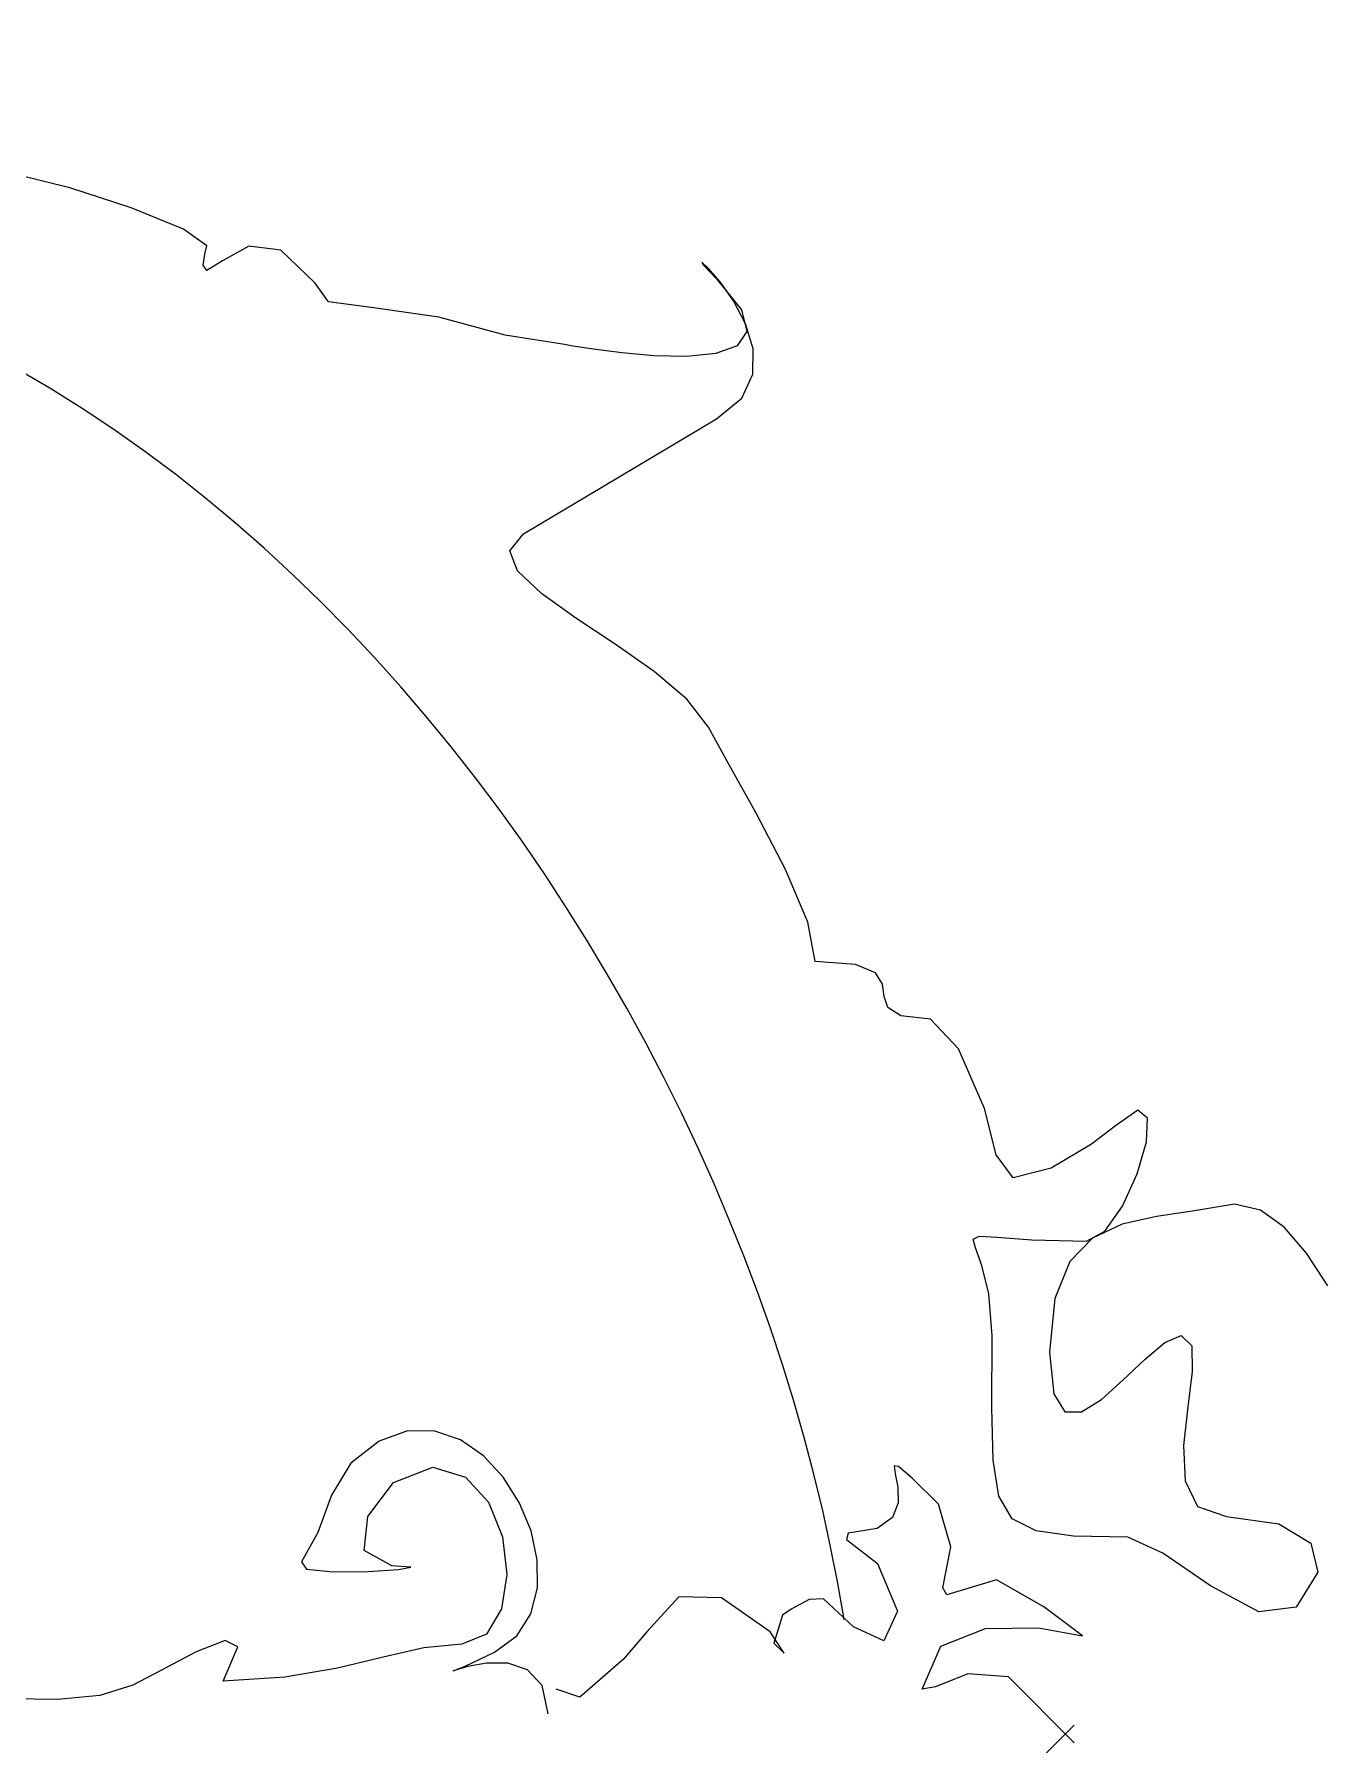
# Model space of a CAD drawing. Header units: centimetres. Extents: x -377343 to 693706, y 194584 to 813780.
# Drawn here: x 170251.27 to 170286.57, y 498064.19 to 498111.04 of the extents above; entities that cross this region are included whole.
import ezdxf

# ---------------------------------------------------------------- set-up
doc = ezdxf.new("R2010")
doc.units = ezdxf.units.CM
doc.layers.add('PIPA', color=11, linetype='Continuous')
doc.layers.add('TEXT', color=7, linetype='Continuous')

msp = doc.modelspace()

# ---------------------------------------------------------------- linework, layer by layer
at = {"layer": 'PIPA', "lineweight": 35, "extrusion": (0, 0.816497, 0.57735), "elevation": 193451.324}
msp.add_lwpolyline([(-421704.212, -325591.681), (-159560.265, -63447.734), (377343.333, -600351.331), (-158232.47, -1135927.133), (-693706.405, -600453.199), (-454216.825, -360963.619)], dxfattribs=at)
at = {"layer": 'TEXT', "color": 2, "linetype": 'Continuous', "lineweight": 13}
for p, q in [((170252.246, 498106.836), (170250.844, 498107.181)), ((170253.93, 498106.286), (170252.246, 498106.836)), ((170255.36, 498105.698), (170253.93, 498106.286)), ((170256, 498105.239), (170255.36, 498105.698)), ((170255.95, 498105.014), (170256, 498105.239)), ((170257.151, 498105.231), (170256.426, 498104.835)), ((170258.027, 498105.127), (170257.151, 498105.231)), ((170258.97, 498104.217), (170258.027, 498105.127)), ((170255.9, 498104.714), (170255.95, 498105.014)), ((170256, 498104.564), (170255.9, 498104.714)), ((170256.426, 498104.835), (170256, 498104.564)), ((170269.743, 498104.625), (170269.563, 498104.794)), ((170269.563, 498104.794), (170269.608, 498104.715)), ((170269.608, 498104.715), (170269.963, 498104.338)), ((170270.061, 498104.256), (170269.743, 498104.625)), ((170259.337, 498103.709), (170258.97, 498104.217)), ((170269.963, 498104.338), (170270.643, 498103.494)), ((170270.428, 498103.733), (170270.061, 498104.256)), ((170260.504, 498103.55), (170259.337, 498103.709)), ((170270.758, 498103.106), (170270.428, 498103.733)), ((170262.352, 498103.287), (170260.504, 498103.55)), ((170264.175, 498102.799), (170262.352, 498103.287)), ((170270.643, 498103.494), (170270.795, 498102.897)), ((170265.797, 498102.537), (170264.175, 498102.799)), ((170270.795, 498102.897), (170270.525, 498102.509)), ((170270.964, 498102.422), (170270.758, 498103.106)), ((170266.029, 498102.499), (170265.797, 498102.537)), ((170266.587, 498102.411), (170266.029, 498102.499)), ((170267.364, 498102.309), (170266.587, 498102.411)), ((170268.253, 498102.23), (170267.364, 498102.309)), ((170269.94, 498102.293), (170269.147, 498102.213)), ((170270.525, 498102.509), (170269.94, 498102.293)), ((170270.958, 498101.73), (170270.964, 498102.422)), ((170251.701, 498101.344), (170250.806, 498101.867)), ((170251.701, 498101.344), (170250.806, 498101.867)), ((170269.147, 498102.213), (170268.253, 498102.23)), ((170252.582, 498100.793), (170251.701, 498101.344)), ((170252.582, 498100.793), (170251.701, 498101.344)), ((170270.654, 498101.076), (170270.958, 498101.73)), ((170269.963, 498100.51), (170270.654, 498101.076)), ((170253.45, 498100.216), (170252.582, 498100.793)), ((170253.45, 498100.216), (170252.582, 498100.793)), ((170264.671, 498097.357), (170269.963, 498100.51)), ((170254.303, 498099.613), (170253.45, 498100.216)), ((170254.303, 498099.613), (170253.45, 498100.216)), ((170255.142, 498098.986), (170254.303, 498099.613)), ((170255.142, 498098.986), (170254.303, 498099.613)), ((170255.967, 498098.334), (170255.142, 498098.986)), ((170255.967, 498098.334), (170255.142, 498098.986)), ((170256.777, 498097.659), (170255.967, 498098.334)), ((170256.777, 498097.659), (170255.967, 498098.334)), ((170257.572, 498096.962), (170256.777, 498097.659)), ((170257.572, 498096.962), (170256.777, 498097.659)), ((170264.297, 498096.889), (170264.671, 498097.357)), ((170258.351, 498096.244), (170257.572, 498096.962)), ((170258.351, 498096.244), (170257.572, 498096.962)), ((170264.513, 498096.34), (170264.297, 498096.889)), ((170259.115, 498095.504), (170258.351, 498096.244)), ((170259.115, 498095.504), (170258.351, 498096.244)), ((170265.166, 498095.722), (170264.513, 498096.34)), ((170266.107, 498095.048), (170265.166, 498095.722)), ((170259.863, 498094.745), (170259.115, 498095.504)), ((170259.863, 498094.745), (170259.115, 498095.504)), ((170267.185, 498094.333), (170266.107, 498095.048)), ((170260.595, 498093.967), (170259.863, 498094.745)), ((170260.595, 498093.967), (170259.863, 498094.745)), ((170268.25, 498093.588), (170267.185, 498094.333)), ((170261.311, 498093.17), (170260.595, 498093.967)), ((170261.311, 498093.17), (170260.595, 498093.967)), ((170269.151, 498092.827), (170268.25, 498093.588)), ((170262.009, 498092.355), (170261.311, 498093.17)), ((170262.009, 498092.355), (170261.311, 498093.17)), ((170269.738, 498092.064), (170269.151, 498092.827)), ((170262.691, 498091.524), (170262.009, 498092.355)), ((170262.691, 498091.524), (170262.009, 498092.355)), ((170270.27, 498091.094), (170269.738, 498092.064)), ((170263.356, 498090.677), (170262.691, 498091.524)), ((170263.356, 498090.677), (170262.691, 498091.524)), ((170271.044, 498089.708), (170270.27, 498091.094)), ((170264.004, 498089.814), (170263.356, 498090.677)), ((170264.004, 498089.814), (170263.356, 498090.677)), ((170264.633, 498088.937), (170264.004, 498089.814)), ((170264.633, 498088.937), (170264.004, 498089.814)), ((170271.846, 498088.165), (170271.044, 498089.708)), ((170265.245, 498088.047), (170264.633, 498088.937)), ((170265.245, 498088.047), (170264.633, 498088.937)), ((170265.838, 498087.144), (170265.245, 498088.047)), ((170265.838, 498087.144), (170265.245, 498088.047)), ((170272.459, 498086.724), (170271.846, 498088.165)), ((170266.413, 498086.229), (170265.838, 498087.144)), ((170266.413, 498086.229), (170265.838, 498087.144)), ((170272.666, 498085.646), (170272.459, 498086.724)), ((170266.969, 498085.302), (170266.413, 498086.229)), ((170266.969, 498085.302), (170266.413, 498086.229)), ((170273.768, 498085.558), (170272.666, 498085.646)), ((170274.315, 498085.333), (170273.768, 498085.558)), ((170267.506, 498084.366), (170266.969, 498085.302)), ((170267.506, 498084.366), (170266.969, 498085.302)), ((170274.51, 498085.025), (170274.315, 498085.333)), ((170274.554, 498084.69), (170274.51, 498085.025)), ((170274.652, 498084.382), (170274.554, 498084.69)), ((170268.023, 498083.419), (170267.506, 498084.366)), ((170268.023, 498083.419), (170267.506, 498084.366)), ((170275.006, 498084.157), (170274.652, 498084.382)), ((170275.819, 498084.069), (170275.006, 498084.157)), ((170276.586, 498083.256), (170275.819, 498084.069)), ((170268.521, 498082.464), (170268.023, 498083.419)), ((170268.521, 498082.464), (170268.023, 498083.419)), ((170277.304, 498081.617), (170276.586, 498083.256)), ((170268.999, 498081.501), (170268.521, 498082.464)), ((170268.999, 498081.501), (170268.521, 498082.464)), ((170269.457, 498080.531), (170268.999, 498081.501)), ((170269.457, 498080.531), (170268.999, 498081.501)), ((170277.621, 498080.353), (170277.304, 498081.617)), ((170281.504, 498081.57), (170280.886, 498081.142)), ((170281.764, 498081.354), (170281.504, 498081.57)), ((170281.734, 498080.704), (170281.764, 498081.354)), ((170280.886, 498081.142), (170280.233, 498080.638)), ((170281.484, 498079.832), (170281.734, 498080.704)), ((170269.894, 498079.554), (170269.457, 498080.531)), ((170269.894, 498079.554), (170269.457, 498080.531)), ((170278.083, 498079.716), (170277.621, 498080.353)), ((170280.233, 498080.638), (170279.127, 498079.987)), ((170279.127, 498079.987), (170278.083, 498079.716)), ((170281.082, 498078.948), (170281.484, 498079.832)), ((170270.311, 498078.572), (170269.894, 498079.554)), ((170270.311, 498078.572), (170269.894, 498079.554)), ((170280.597, 498078.264), (170281.082, 498078.948)), ((170284.152, 498079.002), (170283.056, 498078.813)), ((170284.858, 498078.833), (170284.152, 498079.002)), ((170285.51, 498078.365), (170284.858, 498078.833)), ((170270.707, 498077.585), (170270.311, 498078.572)), ((170270.707, 498077.585), (170270.311, 498078.572)), ((170281.07, 498078.447), (170280.263, 498078.068)), ((170282.015, 498078.661), (170281.07, 498078.447)), ((170283.056, 498078.813), (170282.015, 498078.661)), ((170286.121, 498077.657), (170285.51, 498078.365)), ((170276.987, 498078.045), (170277.151, 498078.119)), ((170277.051, 498077.802), (170276.987, 498078.045)), ((170277.151, 498078.119), (170277.651, 498078.091)), ((170277.651, 498078.091), (170278.596, 498078.025)), ((170278.596, 498078.025), (170280.098, 498077.989)), ((170280.263, 498078.068), (170279.636, 498077.426)), ((170280.098, 498077.989), (170280.597, 498078.264)), ((170271.082, 498076.594), (170270.707, 498077.585)), ((170271.082, 498076.594), (170270.707, 498077.585)), ((170277.232, 498077.323), (170277.051, 498077.802)), ((170279.636, 498077.426), (170279.229, 498076.42)), ((170286.705, 498076.766), (170286.121, 498077.657)), ((170277.421, 498076.544), (170277.232, 498077.323)), ((170271.435, 498075.6), (170271.082, 498076.594)), ((170271.435, 498075.6), (170271.082, 498076.594)), ((170277.508, 498075.399), (170277.421, 498076.544)), ((170279.229, 498076.42), (170279.085, 498074.948)), ((170271.766, 498074.604), (170271.435, 498075.6)), ((170271.766, 498074.604), (170271.435, 498075.6)), ((170277.501, 498073.426), (170277.508, 498075.399)), ((170281.697, 498074.758), (170282.242, 498075.213)), ((170282.242, 498075.213), (170282.688, 498075.399)), ((170282.688, 498075.399), (170282.981, 498075.124)), ((170282.981, 498075.124), (170282.993, 498074.416)), ((170279.085, 498074.948), (170279.198, 498073.804)), ((170281.102, 498074.187), (170281.697, 498074.758)), ((170272.076, 498073.606), (170271.766, 498074.604)), ((170272.076, 498073.606), (170271.766, 498074.604)), ((170280.506, 498073.653), (170281.102, 498074.187)), ((170282.993, 498074.416), (170282.868, 498073.448)), ((170279.198, 498073.804), (170279.505, 498073.308)), ((170272.363, 498072.607), (170272.076, 498073.606)), ((170272.363, 498072.607), (170272.076, 498073.606)), ((170277.536, 498071.99), (170277.501, 498073.426)), ((170279.505, 498073.308), (170279.957, 498073.309)), ((170279.957, 498073.309), (170280.506, 498073.653)), ((170282.868, 498073.448), (170282.754, 498072.394)), ((170261.498, 498072.789), (170260.724, 498072.511)), ((170261.498, 498072.789), (170260.724, 498072.511)), ((170262.246, 498072.785), (170261.498, 498072.789)), ((170262.246, 498072.785), (170261.498, 498072.789)), ((170262.946, 498072.543), (170262.246, 498072.785)), ((170262.946, 498072.543), (170262.246, 498072.785)), ((170260.724, 498072.511), (170259.941, 498071.908)), ((170260.724, 498072.511), (170259.941, 498071.908)), ((170263.579, 498072.105), (170262.946, 498072.543)), ((170263.579, 498072.105), (170262.946, 498072.543)), ((170272.627, 498071.608), (170272.363, 498072.607)), ((170272.627, 498071.608), (170272.363, 498072.607)), ((170282.754, 498072.394), (170282.795, 498071.426)), ((170259.941, 498071.908), (170259.416, 498071.032)), ((170259.941, 498071.908), (170259.416, 498071.032)), ((170264.126, 498071.515), (170263.579, 498072.105)), ((170264.126, 498071.515), (170263.579, 498072.105)), ((170274.947, 498071.818), (170274.826, 498071.829)), ((170274.826, 498071.829), (170274.854, 498071.612)), ((170274.947, 498071.818), (170274.826, 498071.829)), ((170274.826, 498071.829), (170274.854, 498071.612)), ((170275.318, 498071.496), (170274.947, 498071.818)), ((170275.318, 498071.496), (170274.947, 498071.818)), ((170277.694, 498071.005), (170277.536, 498071.99)), ((170260.406, 498070.444), (170261.115, 498071.373)), ((170260.406, 498070.444), (170261.115, 498071.373)), ((170261.115, 498071.373), (170262.194, 498071.795)), ((170261.115, 498071.373), (170262.194, 498071.795)), ((170262.194, 498071.795), (170263.082, 498071.527)), ((170262.194, 498071.795), (170263.082, 498071.527)), ((170263.082, 498071.527), (170263.719, 498070.835)), ((170263.082, 498071.527), (170263.719, 498070.835)), ((170264.567, 498070.815), (170264.126, 498071.515)), ((170264.567, 498070.815), (170264.126, 498071.515)), ((170272.869, 498070.61), (170272.627, 498071.608)), ((170272.869, 498070.61), (170272.627, 498071.608)), ((170274.854, 498071.612), (170274.924, 498071.249)), ((170274.854, 498071.612), (170274.924, 498071.249)), ((170276.044, 498070.782), (170275.318, 498071.496)), ((170276.044, 498070.782), (170275.318, 498071.496)), ((170282.795, 498071.426), (170283.137, 498070.718)), ((170259.416, 498071.032), (170259.041, 498070.006)), ((170259.416, 498071.032), (170259.041, 498070.006)), ((170274.924, 498071.249), (170274.935, 498070.823)), ((170274.924, 498071.249), (170274.935, 498070.823)), ((170278.06, 498070.386), (170277.694, 498071.005)), ((170260.309, 498069.515), (170260.406, 498070.444)), ((170260.309, 498069.515), (170260.406, 498070.444)), ((170263.719, 498070.835), (170264.099, 498069.889)), ((170263.719, 498070.835), (170264.099, 498069.889)), ((170264.882, 498070.049), (170264.567, 498070.815)), ((170264.882, 498070.049), (170264.567, 498070.815)), ((170273.087, 498069.613), (170272.869, 498070.61)), ((170273.087, 498069.613), (170272.869, 498070.61)), ((170274.781, 498070.417), (170274.36, 498070.113)), ((170274.781, 498070.417), (170274.36, 498070.113)), ((170274.935, 498070.823), (170274.781, 498070.417)), ((170274.935, 498070.823), (170274.781, 498070.417)), ((170276.378, 498069.614), (170276.044, 498070.782)), ((170276.378, 498069.614), (170276.044, 498070.782)), ((170283.137, 498070.718), (170283.927, 498070.444)), ((170283.927, 498070.444), (170285.366, 498070.247)), ((170259.041, 498070.006), (170258.59, 498069.205)), ((170259.041, 498070.006), (170258.59, 498069.205)), ((170265.052, 498069.259), (170264.882, 498070.049)), ((170265.052, 498069.259), (170264.882, 498070.049)), ((170273.567, 498069.993), (170273.517, 498069.814)), ((170273.567, 498069.993), (170273.517, 498069.814)), ((170274.36, 498070.113), (170273.567, 498069.993)), ((170274.36, 498070.113), (170273.567, 498069.993)), ((170278.715, 498070.049), (170278.06, 498070.386)), ((170279.742, 498069.909), (170278.715, 498070.049)), ((170285.366, 498070.247), (170286.235, 498069.712)), ((170261.068, 498069.092), (170260.309, 498069.515)), ((170261.068, 498069.092), (170260.309, 498069.515)), ((170264.099, 498069.889), (170264.22, 498068.859)), ((170264.099, 498069.889), (170264.22, 498068.859)), ((170273.283, 498068.619), (170273.087, 498069.613)), ((170273.283, 498068.619), (170273.087, 498069.613)), ((170273.517, 498069.814), (170274.368, 498069.159)), ((170273.517, 498069.814), (170274.368, 498069.159)), ((170276.161, 498068.496), (170276.378, 498069.614)), ((170276.161, 498068.496), (170276.378, 498069.614)), ((170281.224, 498069.881), (170279.742, 498069.909)), ((170282.183, 498069.439), (170281.224, 498069.881)), ((170286.235, 498069.712), (170286.429, 498068.924)), ((170258.59, 498069.205), (170258.727, 498069.001)), ((170258.59, 498069.205), (170258.727, 498069.001)), ((170258.727, 498069.001), (170259.458, 498068.926)), ((170258.727, 498069.001), (170259.458, 498068.926)), ((170260.42, 498068.938), (170261.251, 498068.997)), ((170260.42, 498068.938), (170261.251, 498068.997)), ((170261.588, 498069.062), (170261.068, 498069.092)), ((170261.588, 498069.062), (170261.068, 498069.092)), ((170261.251, 498068.997), (170261.588, 498069.062)), ((170261.251, 498068.997), (170261.588, 498069.062)), ((170265.057, 498068.489), (170265.052, 498069.259)), ((170265.057, 498068.489), (170265.052, 498069.259)), ((170274.368, 498069.159), (170274.918, 498067.854)), ((170274.368, 498069.159), (170274.918, 498067.854)), ((170283.49, 498068.544), (170282.183, 498069.439)), ((170259.458, 498068.926), (170260.42, 498068.938)), ((170259.458, 498068.926), (170260.42, 498068.938)), ((170264.22, 498068.859), (170264.076, 498067.913)), ((170264.22, 498068.859), (170264.076, 498067.913)), ((170273.454, 498067.629), (170273.283, 498068.619)), ((170273.454, 498067.629), (170273.283, 498068.619)), ((170277.633, 498068.713), (170276.269, 498068.304)), ((170277.633, 498068.713), (170276.269, 498068.304)), ((170278.922, 498067.971), (170277.633, 498068.713)), ((170278.922, 498067.971), (170277.633, 498068.713)), ((170284.819, 498067.838), (170283.49, 498068.544)), ((170286.429, 498068.924), (170285.841, 498067.966)), ((170264.876, 498067.782), (170265.057, 498068.489)), ((170264.876, 498067.782), (170265.057, 498068.489)), ((170268.925, 498068.242), (170268.049, 498067.291)), ((170268.925, 498068.242), (170268.049, 498067.291)), ((170270.101, 498068.217), (170268.925, 498068.242)), ((170270.101, 498068.217), (170268.925, 498068.242)), ((170271.427, 498067.291), (170270.101, 498068.217)), ((170271.427, 498067.291), (170270.101, 498068.217)), ((170272.499, 498068.175), (170272.007, 498067.908)), ((170272.499, 498068.175), (170272.007, 498067.908)), ((170272.891, 498068.192), (170272.499, 498068.175)), ((170272.891, 498068.192), (170272.499, 498068.175)), ((170273.717, 498067.428), (170272.891, 498068.192)), ((170273.717, 498067.428), (170272.891, 498068.192)), ((170276.269, 498068.304), (170276.161, 498068.496)), ((170276.269, 498068.304), (170276.161, 498068.496)), ((170264.076, 498067.913), (170263.665, 498067.221)), ((170264.076, 498067.913), (170263.665, 498067.221)), ((170264.492, 498067.18), (170264.876, 498067.782)), ((170264.492, 498067.18), (170264.876, 498067.782)), ((170271.765, 498067.741), (170271.527, 498066.974)), ((170271.765, 498067.741), (170271.527, 498066.974)), ((170272.007, 498067.908), (170271.765, 498067.741)), ((170272.007, 498067.908), (170271.765, 498067.741)), ((170274.918, 498067.854), (170274.543, 498067.041)), ((170274.918, 498067.854), (170274.543, 498067.041)), ((170279.985, 498067.178), (170278.922, 498067.971)), ((170279.985, 498067.178), (170278.922, 498067.971)), ((170285.841, 498067.966), (170284.819, 498067.838)), ((170263.665, 498067.221), (170262.982, 498066.953)), ((170263.665, 498067.221), (170262.982, 498066.953)), ((170263.883, 498066.728), (170264.492, 498067.18)), ((170263.883, 498066.728), (170264.492, 498067.18)), ((170268.049, 498067.291), (170267.407, 498066.532)), ((170268.049, 498067.291), (170267.407, 498066.532)), ((170271.815, 498066.707), (170271.427, 498067.291)), ((170271.815, 498066.707), (170271.427, 498067.291)), ((170274.543, 498067.041), (170273.717, 498067.428)), ((170274.543, 498067.041), (170273.717, 498067.428)), ((170276.106, 498066.893), (170277.325, 498067.375)), ((170276.106, 498066.893), (170277.325, 498067.375)), ((170277.325, 498067.375), (170278.777, 498067.393)), ((170277.325, 498067.375), (170278.777, 498067.393)), ((170278.777, 498067.393), (170279.985, 498067.178)), ((170278.777, 498067.393), (170279.985, 498067.178)), ((170255.705, 498066.742), (170254.761, 498066.239)), ((170255.705, 498066.742), (170254.761, 498066.239)), ((170256.503, 498067.051), (170255.705, 498066.742)), ((170256.503, 498067.051), (170255.705, 498066.742)), ((170256.451, 498065.94), (170256.852, 498066.879)), ((170256.451, 498065.94), (170256.852, 498066.879)), ((170256.852, 498066.879), (170256.503, 498067.051)), ((170256.852, 498066.879), (170256.503, 498067.051)), ((170261.946, 498066.848), (170260.829, 498066.596)), ((170261.946, 498066.848), (170260.829, 498066.596)), ((170262.982, 498066.953), (170261.946, 498066.848)), ((170262.982, 498066.953), (170261.946, 498066.848)), ((170263.073, 498066.351), (170263.883, 498066.728)), ((170263.073, 498066.351), (170263.883, 498066.728)), ((170271.527, 498066.974), (170271.815, 498066.707)), ((170271.527, 498066.974), (170271.815, 498066.707)), ((170275.594, 498065.714), (170276.106, 498066.893)), ((170275.594, 498065.714), (170276.106, 498066.893)), ((170254.761, 498066.239), (170253.973, 498065.827)), ((170254.761, 498066.239), (170253.973, 498065.827)), ((170259.577, 498066.296), (170258.135, 498066.045)), ((170259.577, 498066.296), (170258.135, 498066.045)), ((170260.829, 498066.596), (170259.577, 498066.296)), ((170260.829, 498066.596), (170259.577, 498066.296)), ((170262.75, 498066.216), (170263.073, 498066.351)), ((170262.75, 498066.216), (170263.073, 498066.351)), ((170262.811, 498066.24), (170262.75, 498066.216)), ((170262.811, 498066.24), (170262.75, 498066.216)), ((170263.149, 498066.338), (170262.811, 498066.24)), ((170263.149, 498066.338), (170262.811, 498066.24)), ((170263.661, 498066.429), (170263.149, 498066.338)), ((170263.661, 498066.429), (170263.149, 498066.338)), ((170264.241, 498066.427), (170263.661, 498066.429)), ((170264.241, 498066.427), (170263.661, 498066.429)), ((170264.786, 498066.251), (170264.241, 498066.427)), ((170264.786, 498066.251), (170264.241, 498066.427)), ((170265.189, 498065.816), (170264.786, 498066.251)), ((170265.189, 498065.816), (170264.786, 498066.251)), ((170267.407, 498066.532), (170266.214, 498065.497)), ((170267.407, 498066.532), (170266.214, 498065.497)), ((170253.973, 498065.827), (170253.067, 498065.546)), ((170253.973, 498065.827), (170253.067, 498065.546)), ((170258.135, 498066.045), (170256.451, 498065.94)), ((170258.135, 498066.045), (170256.451, 498065.94)), ((170265.347, 498065.039), (170265.189, 498065.816)), ((170265.347, 498065.039), (170265.189, 498065.816)), ((170266.214, 498065.497), (170265.572, 498065.714)), ((170266.214, 498065.497), (170265.572, 498065.714)), ((170275.957, 498065.777), (170275.594, 498065.714)), ((170275.957, 498065.777), (170275.594, 498065.714)), ((170276.845, 498066.14), (170275.957, 498065.777)), ((170276.845, 498066.14), (170275.957, 498065.777)), ((170277.958, 498066.052), (170276.845, 498066.14)), ((170277.958, 498066.052), (170276.845, 498066.14)), ((170279.76, 498064.25), (170277.958, 498066.052)), ((170279.76, 498064.25), (170277.958, 498066.052)), ((170251.918, 498065.435), (170250.6, 498065.453)), ((170251.918, 498065.435), (170250.6, 498065.453)), ((170253.067, 498065.546), (170251.918, 498065.435)), ((170253.067, 498065.546), (170251.918, 498065.435)), ((170279.76, 498064.731), (170277.958, 498062.929)), ((170279.76, 498064.731), (170277.958, 498062.929))]:
    msp.add_line(p, q, dxfattribs=at)

doc.saveas('drawing.dxf')
